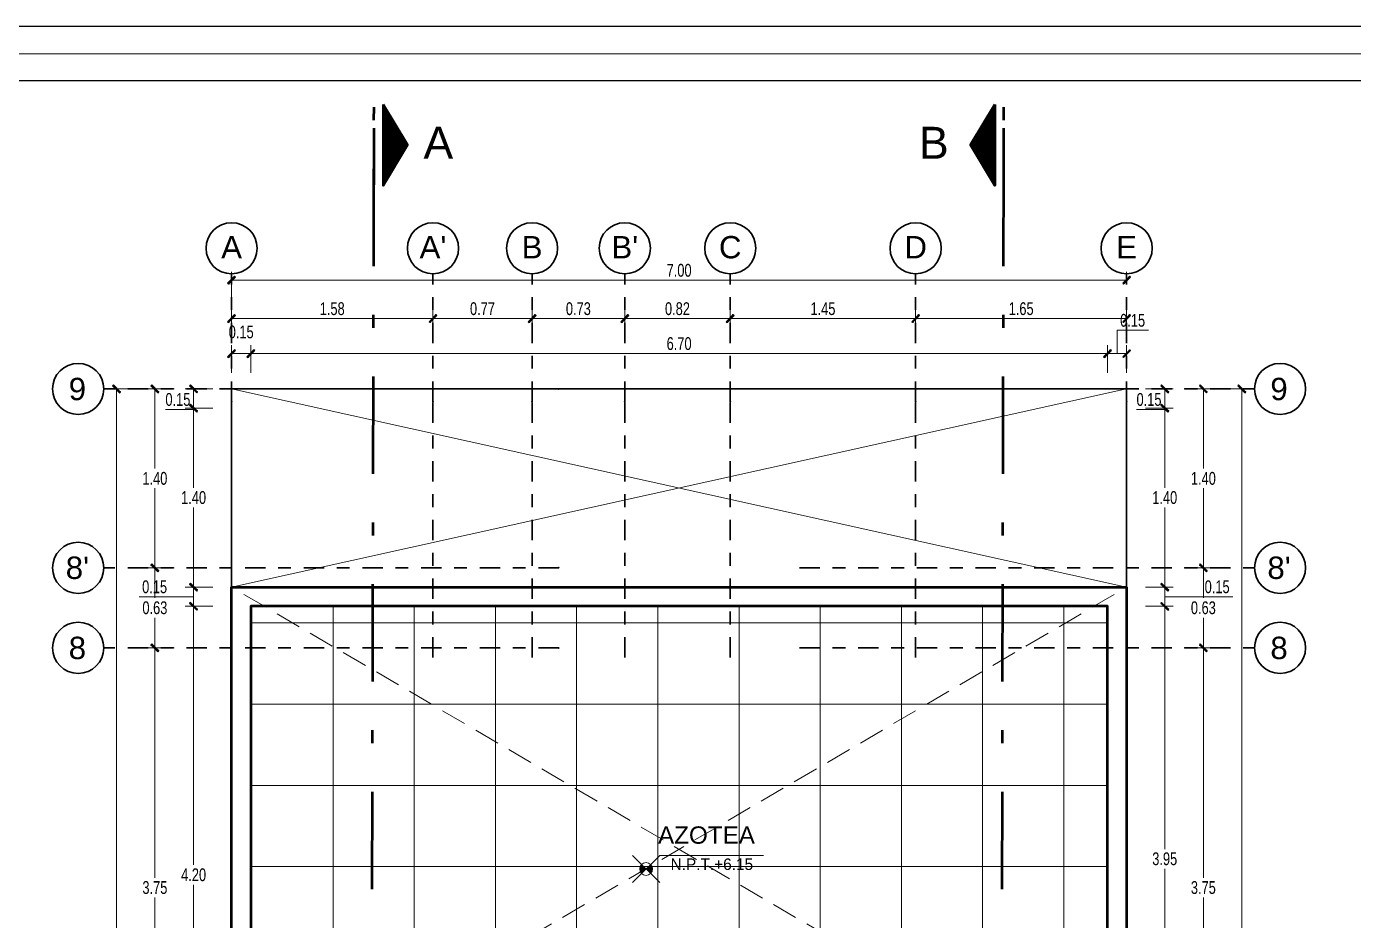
# Model space of a CAD drawing. Header units: millimetres. Extents: x 10612.9 to 10705, y -16533.4 to -16503.9.
# Drawn here: x 10633.73 to 10644.11, y -16510.86 to -16503.87 of the extents above; entities that cross this region are included whole.
import ezdxf
from ezdxf.enums import TextEntityAlignment as Align

# ---------------------------------------------------------------- set-up
doc = ezdxf.new("R2010")
doc.units = ezdxf.units.MM
for name, pattern in [('DASHDOTX2', [50.8, 25.4, -12.7, 0, -12.7]), ('HIDDEN', [0.375, 0.25, -0.125]), ('Punto & Rayas', [0.335139, 0.15875, -0.088194, 0, -0.088194])]:
    doc.linetypes.add(name, pattern=pattern)
doc.layers.add('0.2', color=2, linetype='Continuous')
doc.layers.add('Nuevo_Estructura - Forjados', color=7, linetype='Continuous')
for name, color, linetype, lineweight in [('0.6', 252, 'Continuous', 50), ('01_GRIS 250', 250, 'Continuous', 9), ('Muro sin techar', 160, 'Continuous', 40), ('p2', 53, 'Continuous', 20), ('P6', 255, 'Continuous', 20)]:
    doc.layers.add(name, color=color, linetype=linetype, lineweight=lineweight)
doc.layers.add('Nuevo_Estructura - Forjados_Pluma_Nº__209', color=7, linetype='Continuous', lineweight=30, true_color=0x3e4f7b)
doc.layers.add('Nuevo_Estructura - Forjados_Pluma_Nº__219', color=7, linetype='Continuous', lineweight=13, true_color=0x404b6a)
doc.styles.add('Estilo_Generado_1', font='arial.ttf')
doc.styles.add('mahico', font='GOTHIC.TTF', dxfattribs={"width": 0.75})
doc.styles.add('stylus', font='stylu.ttf')
doc.styles.add('TEXTO PRINCIPAL', font='swissek.ttf', dxfattribs={"height": 0.15})
doc.dimstyles.new('Copia de 50 P', dxfattribs={"dimtxt": 0.1, "dimasz": 0.01, "dimexe": 0.065, "dimexo": 0.0625, "dimgap": 0.025, "dimtad": 1, "dimtih": 1, "dimtoh": 1, "dimzin": 0, "dimdsep": 46, "dimtxsty": 'mahico', "dimblk": 'pa cotas', "dimcen": 0.09, "dimdle": 0.3, "dimclrd": 256, "dimclre": 256, "dimclrt": 256, "dimadec": 0, "dimazin": 0, "dimtfac": 1, "dimtofl": 0, "dimtmove": 0, "dimatfit": 3, "dimfxl": 0.15, "dimfxlon": 1, "dimtolj": 1, "dimtzin": 0, "dimlwd": 5, "dimlwe": 5, "dimarcsym": 0})

# ---------------------------------------------------------------- blocks, each defined once
blk = doc.blocks.new('A$C25241A85')
at = {"layer": 'p2', "lineweight": 9}
h = blk.add_hatch(color=256, dxfattribs=at)
h.paths.add_polyline_path([(0.071, 0.141, 0.198912), (0.056, 0.106, 0.198912), (0.071, 0.071), (0.106, 0.106)])
h.paths.add_polyline_path([(0.106, 0.106), (0.141, 0.071, 0.198912), (0.156, 0.106, 0.198912), (0.141, 0.141)])
at = {"layer": 'p2'}
blk.add_line((0.212, 0), (0, 0.212), dxfattribs=at)
blk.add_lwpolyline([(1.024, 0.212), (0.212, 0.212), (0, 0)], dxfattribs=at)
blk.add_circle((0.106, 0.106), 0.05, dxfattribs=at)
blk = doc.blocks.new('HTRHTRHTR')
for p, q in [((4244.53, 437.54), (3391.88, 437.54)), ((4235.83, 428.85), (3400.57, 428.85))]:
    blk.add_line(p, q)
at = {"layer": 'P6', "color": 7}
blk.add_line((3396.22, 433.19), (4240.18, 433.19), dxfattribs=at)
blk = doc.blocks.new('*X335')
at = {"color": 0}
for p, q in [((-18.3554, 8.7586), (-18.3299, 8.7841)), ((-18.3501, 8.7674), (-18.3299, 8.7877)), ((-18.3448, 8.7763), (-18.3299, 8.7912)), ((-18.3395, 8.7851), (-18.3299, 8.7947)), ((-18.3342, 8.794), (-18.3299, 8.7983)), ((-18.3892, 8.7), (-18.3299, 8.7594)), ((-18.3879, 8.6978), (-18.3299, 8.7558)), ((-18.3872, 8.7056), (-18.3299, 8.7629)), ((-18.3866, 8.6956), (-18.3299, 8.7523)), ((-18.3819, 8.7144), (-18.3299, 8.7664)), ((-18.3766, 8.7232), (-18.3299, 8.77)), ((-18.3713, 8.7321), (-18.3299, 8.7735)), ((-18.366, 8.7409), (-18.3299, 8.777)), ((-18.3607, 8.7498), (-18.3299, 8.7806)), ((-18.3853, 8.6934), (-18.3299, 8.7488)), ((-18.3839, 8.6912), (-18.3299, 8.7452)), ((-18.3826, 8.689), (-18.3299, 8.7417)), ((-18.3813, 8.6868), (-18.3299, 8.7382)), ((-18.3799, 8.6846), (-18.3299, 8.7346)), ((-18.3786, 8.6824), (-18.3299, 8.7311)), ((-18.3773, 8.6801), (-18.3299, 8.7276)), ((-18.376, 8.6779), (-18.3299, 8.724)), ((-18.3746, 8.6757), (-18.3299, 8.7205)), ((-18.3733, 8.6735), (-18.3299, 8.7169)), ((-18.372, 8.6713), (-18.3299, 8.7134)), ((-18.3707, 8.6691), (-18.3299, 8.7099)), ((-18.3693, 8.6669), (-18.3299, 8.7063)), ((-18.368, 8.6647), (-18.3299, 8.7028)), ((-18.3667, 8.6625), (-18.3299, 8.6993)), ((-18.3654, 8.6603), (-18.3299, 8.6957)), ((-18.364, 8.658), (-18.3299, 8.6922)), ((-18.3627, 8.6558), (-18.3299, 8.6887)), ((-18.3614, 8.6536), (-18.3299, 8.6851)), ((-18.3601, 8.6514), (-18.3299, 8.6816)), ((-18.3587, 8.6492), (-18.3299, 8.6781)), ((-18.3574, 8.647), (-18.3299, 8.6745)), ((-18.3561, 8.6448), (-18.3299, 8.671)), ((-18.3548, 8.6426), (-18.3299, 8.6674)), ((-18.3534, 8.6404), (-18.3299, 8.6639)), ((-18.3521, 8.6382), (-18.3299, 8.6604)), ((-18.3508, 8.6359), (-18.3299, 8.6568)), ((-18.3495, 8.6337), (-18.3299, 8.6533)), ((-18.3481, 8.6315), (-18.3299, 8.6498)), ((-18.3468, 8.6293), (-18.3299, 8.6462)), ((-18.3455, 8.6271), (-18.3299, 8.6427)), ((-18.3442, 8.6249), (-18.3299, 8.6392)), ((-18.3428, 8.6227), (-18.3299, 8.6356)), ((-18.3415, 8.6205), (-18.3299, 8.6321)), ((-18.3402, 8.6183), (-18.3299, 8.6286)), ((-18.3388, 8.6161), (-18.3299, 8.625)), ((-18.3375, 8.6139), (-18.3299, 8.6215)), ((-18.3362, 8.6116), (-18.3299, 8.6179)), ((-18.3349, 8.6094), (-18.3299, 8.6144)), ((-18.3335, 8.6072), (-18.3299, 8.6109)), ((-18.3322, 8.605), (-18.3299, 8.6073)), ((-18.3309, 8.6028), (-18.3299, 8.6038))]:
    blk.add_line(p, q, dxfattribs=at)
blk = doc.blocks.new('INDC')
at = {"layer": '0.6', "linetype": 'DASHDOTX2', "ltscale": 0.005}
blk.add_line((-0.0202, -0.0891), (-0.0202, 0.0893), dxfattribs=at)
at = {"layer": '0.6'}
blk.add_lwpolyline([(0, 0.0909), (0, -0.0909), (0.0545, 0)], close=True, dxfattribs=at)
at = {"xscale": -0.9085966123466278, "yscale": 0.9085966123466278, "zscale": 0.9085966123460401}
blk.add_blockref('*X335', (-16.6545, -7.9058), dxfattribs=at)
blk = doc.blocks.new('hjygfvdc')
at = {"layer": '0.6', "linetype": 'DASHDOTX2', "ltscale": 0.03}
for p, q in [((3030.343, 68.844), (3030.397, 92.839)), ((3035.269, 68.844), (3035.323, 92.839))]:
    blk.add_line(p, q, dxfattribs=at)
at = {"layer": '0.2', "yscale": 3.485268437144879}
for p, xscale, zscale in [((3030.468, 92.528), 3.485268437144879, 3.485268437144879), ((3035.253, 92.528), -3.485268437144879, 3.485268437144878)]:
    blk.add_blockref('INDC', p, dxfattribs=dict(at, xscale=xscale, zscale=zscale))
at = {"color": 252, "style": 'TEXTO PRINCIPAL'}
for s, p in [('A', (3030.9, 92.545)), ('B', (3034.775, 92.545))]:
    blk.add_text(s, height=0.25, dxfattribs=at).set_placement(p, align=Align.MIDDLE)
blk = doc.blocks.new('Marcador de red estándar')
at = {"layer": 'Nuevo_Estructura - Forjados_Pluma_Nº__209', "color": 167, "linetype": 'Punto & Rayas', "lineweight": 30, "true_color": 0x3e4f7b}
for p, q in [((7.9, 0), (9.9, 0)), ((9.9, 0), (10.9, 0))]:
    blk.add_line(p, q, dxfattribs=at)
at = {"layer": 'Nuevo_Estructura - Forjados_Pluma_Nº__209', "color": 167, "linetype": 'Continuous', "lineweight": 30, "true_color": 0x3e4f7b}
blk.add_circle((11.1, 0), 0.2, dxfattribs=at)
at = {"layer": 'Nuevo_Estructura - Forjados_Pluma_Nº__209', "color": 167, "linetype": 'Punto & Rayas', "lineweight": 30, "true_color": 0x3e4f7b}
blk.add_point((9.9, 0), dxfattribs=at)
blk.add_point((9.9, 0), dxfattribs=at)
at = {"layer": 'Nuevo_Estructura - Forjados_Pluma_Nº__219', "color": 167, "lineweight": 13, "true_color": 0x404b6a, "style": 'Estilo_Generado_1'}
for tag, p in [('AC_MarkerText_1_0', (-10.973, -0.04)), ('AC_MarkerText_1_1', (11.228, -0.04))]:
    blk.add_attdef(tag, text='', height=0.175, rotation=270, dxfattribs=at).set_placement(p, align=Align.TOP_CENTER)
blk = doc.blocks.new('pa cotas')
h = blk.add_hatch(color=256)
h.paths.add_polyline_path([(2.4, 3.1), (-3.1, -2.4), (-2.4, -3.1)])
h.paths.add_polyline_path([(3.1, 2.4), (2.4, 3.1), (-2.4, -3.1)])
blk.add_line((-2.4, -3.1), (2.4, 3.1))
blk.add_lwpolyline([(3.1, 2.4), (2.4, 3.1), (-3.1, -2.4), (-2.4, -3.1)], close=True)
blk = doc.blocks.new('*D659')
at = {"lineweight": 5, "transparency": 16777216}
for p, q in [((10599.703, -16552.193), (10599.488, -16552.193)), ((10599.553, -16552.203), (10599.553, -16562.116)), ((10599.553, -16572.183), (10599.553, -16562.271)), ((10599.553, -16572.193), (10599.488, -16572.193))]:
    blk.add_line(p, q, dxfattribs=at)
at = {"layer": 'Defpoints', "color": 0, "transparency": 16777216}
for p in [(10600.453, -16552.193), (10599.553, -16572.193), (10599.553, -16572.193)]:
    blk.add_point(p, dxfattribs=at)
at = {"lineweight": 5, "transparency": 16777216, "xscale": 0.01, "yscale": 0.01, "zscale": 0.01}
for p, rotation in [((10599.553, -16552.193), 90), ((10599.553, -16572.193), 270)]:
    blk.add_blockref('pa cotas', p, dxfattribs=dict(at, rotation=rotation))
at = {"transparency": 16777216, "insert": (10599.553, -16562.193), "char_height": 0.1, "attachment_point": 5, "style": 'mahico'}
blk.add_mtext('\\A1;20.00', dxfattribs=at)
blk = doc.blocks.new('Marcador de red estándar_2')
at = {"layer": 'Nuevo_Estructura - Forjados_Pluma_Nº__209', "color": 167, "linetype": 'Punto & Rayas', "lineweight": 30, "true_color": 0x3e4f7b}
for p, q in [((-0.942, 0), (-4.5, 0)), ((0.942, 0), (4.5, 0))]:
    blk.add_line(p, q, dxfattribs=at)
at = {"layer": 'Nuevo_Estructura - Forjados_Pluma_Nº__209', "color": 167, "linetype": 'Continuous', "lineweight": 30, "true_color": 0x3e4f7b}
for centre in [(-4.7, 0), (4.7, 0)]:
    blk.add_circle(centre, 0.2, dxfattribs=at)
at = {"layer": 'Nuevo_Estructura - Forjados_Pluma_Nº__209', "color": 167, "linetype": 'Punto & Rayas', "lineweight": 30, "true_color": 0x3e4f7b}
blk.add_point((0.942, 0), dxfattribs=at)
blk.add_point((0.942, 0), dxfattribs=at)
at = {"layer": 'Nuevo_Estructura - Forjados_Pluma_Nº__219', "color": 167, "lineweight": 13, "true_color": 0x404b6a, "style": 'Estilo_Generado_1'}
for tag, p in [('AC_MarkerText_1_0', (-4.7, -0.168)), ('AC_MarkerText_1_1', (4.7, -0.168))]:
    blk.add_attdef(tag, text='', height=0.175, rotation=180, dxfattribs=at).set_placement(p, align=Align.TOP_CENTER)
blk = doc.blocks.new('*D665')
at = {"lineweight": 5, "transparency": 16777216}
for p, q in [((10608.203, -16552.193), (10608.418, -16552.193)), ((10608.353, -16552.203), (10608.353, -16562.116)), ((10608.353, -16572.183), (10608.353, -16562.271)), ((10608.353, -16572.193), (10608.418, -16572.193))]:
    blk.add_line(p, q, dxfattribs=at)
at = {"layer": 'Defpoints', "color": 0, "transparency": 16777216}
for p in [(10607.453, -16552.193), (10608.353, -16572.193), (10608.353, -16572.193)]:
    blk.add_point(p, dxfattribs=at)
at = {"lineweight": 5, "transparency": 16777216, "xscale": 0.01, "yscale": 0.01, "zscale": 0.01}
for p, rotation in [((10608.353, -16552.193), 90), ((10608.353, -16572.193), 270)]:
    blk.add_blockref('pa cotas', p, dxfattribs=dict(at, rotation=rotation))
at = {"transparency": 16777216, "insert": (10608.353, -16562.193), "char_height": 0.1, "attachment_point": 5, "style": 'mahico'}
blk.add_mtext('\\A1;20.00', dxfattribs=at)
blk = doc.blocks.new('*D666')
at = {"lineweight": 5, "transparency": 16777216}
for p, q in [((10607.903, -16552.193), (10608.118, -16552.193)), ((10608.053, -16552.203), (10608.053, -16552.815)), ((10608.053, -16553.582), (10608.053, -16552.97)), ((10607.903, -16553.592), (10608.118, -16553.592))]:
    blk.add_line(p, q, dxfattribs=at)
at = {"layer": 'Defpoints', "color": 0, "transparency": 16777216}
for p in [(10607.453, -16552.193), (10607.453, -16553.592), (10608.053, -16553.592)]:
    blk.add_point(p, dxfattribs=at)
at = {"lineweight": 5, "transparency": 16777216, "xscale": 0.01, "yscale": 0.01, "zscale": 0.01}
for p, rotation in [((10608.053, -16552.193), 90), ((10608.053, -16553.592), 270)]:
    blk.add_blockref('pa cotas', p, dxfattribs=dict(at, rotation=rotation))
at = {"transparency": 16777216, "insert": (10608.053, -16552.893), "char_height": 0.1, "attachment_point": 5, "style": 'mahico'}
blk.add_mtext('\\A1;1.40', dxfattribs=at)
blk = doc.blocks.new('*D667')
at = {"lineweight": 5, "transparency": 16777216}
for p, q in [((10607.903, -16553.592), (10608.118, -16553.592)), ((10608.053, -16553.602), (10608.053, -16553.828)), ((10608.053, -16554.208), (10608.053, -16553.983)), ((10607.903, -16554.218), (10608.118, -16554.218))]:
    blk.add_line(p, q, dxfattribs=at)
at = {"layer": 'Defpoints', "color": 0, "transparency": 16777216}
for p in [(10607.453, -16553.592), (10607.453, -16554.218), (10608.053, -16554.218)]:
    blk.add_point(p, dxfattribs=at)
at = {"lineweight": 5, "transparency": 16777216, "xscale": 0.01, "yscale": 0.01, "zscale": 0.01}
for p, rotation in [((10608.053, -16553.592), 90), ((10608.053, -16554.218), 270)]:
    blk.add_blockref('pa cotas', p, dxfattribs=dict(at, rotation=rotation))
at = {"transparency": 16777216, "insert": (10608.053, -16553.905), "char_height": 0.1, "attachment_point": 5, "style": 'mahico'}
blk.add_mtext('\\A1;0.63', dxfattribs=at)
blk = doc.blocks.new('*D668')
at = {"lineweight": 5, "transparency": 16777216}
for p, q in [((10607.903, -16554.218), (10608.118, -16554.218)), ((10608.053, -16554.228), (10608.053, -16556.016)), ((10608.053, -16557.958), (10608.053, -16556.171)), ((10607.903, -16557.968), (10608.118, -16557.968))]:
    blk.add_line(p, q, dxfattribs=at)
at = {"layer": 'Defpoints', "color": 0, "transparency": 16777216}
for p in [(10607.453, -16554.218), (10607.453, -16557.968), (10608.053, -16557.968)]:
    blk.add_point(p, dxfattribs=at)
at = {"lineweight": 5, "transparency": 16777216, "xscale": 0.01, "yscale": 0.01, "zscale": 0.01}
for p, rotation in [((10608.053, -16554.218), 90), ((10608.053, -16557.968), 270)]:
    blk.add_blockref('pa cotas', p, dxfattribs=dict(at, rotation=rotation))
at = {"transparency": 16777216, "insert": (10608.053, -16556.093), "char_height": 0.1, "attachment_point": 5, "style": 'mahico'}
blk.add_mtext('\\A1;3.75', dxfattribs=at)
blk = doc.blocks.new('*D676')
at = {"lineweight": 5, "transparency": 16777216}
for p, q in [((10600.453, -16551.493), (10600.453, -16551.278)), ((10600.463, -16551.343), (10607.443, -16551.343)), ((10607.453, -16551.343), (10607.453, -16551.278))]:
    blk.add_line(p, q, dxfattribs=at)
at = {"layer": 'Defpoints', "color": 0, "transparency": 16777216}
for p in [(10607.453, -16551.343), (10607.453, -16551.343), (10600.453, -16552.243)]:
    blk.add_point(p, dxfattribs=at)
at = {"lineweight": 5, "transparency": 16777216, "xscale": 0.01, "yscale": 0.01, "zscale": 0.01, "rotation": 180}
blk.add_blockref('pa cotas', (10600.453, -16551.343), dxfattribs=at)
at = {"lineweight": 5, "transparency": 16777216, "xscale": 0.01, "yscale": 0.01, "zscale": 0.01}
blk.add_blockref('pa cotas', (10607.453, -16551.343), dxfattribs=at)
at = {"transparency": 16777216, "insert": (10603.953, -16551.266), "char_height": 0.1, "attachment_point": 5, "style": 'mahico'}
blk.add_mtext('\\A1;7.00', dxfattribs=at)
blk = doc.blocks.new('*D677')
at = {"lineweight": 5, "transparency": 16777216}
for p, q in [((10602.028, -16551.793), (10602.028, -16551.578)), ((10602.038, -16551.643), (10602.793, -16551.643)), ((10602.803, -16551.793), (10602.803, -16551.578))]:
    blk.add_line(p, q, dxfattribs=at)
at = {"layer": 'Defpoints', "color": 0, "transparency": 16777216}
for p in [(10602.803, -16551.643), (10602.028, -16552.193), (10602.803, -16552.193)]:
    blk.add_point(p, dxfattribs=at)
at = {"lineweight": 5, "transparency": 16777216, "xscale": 0.01, "yscale": 0.01, "zscale": 0.01, "rotation": 180}
blk.add_blockref('pa cotas', (10602.028, -16551.643), dxfattribs=at)
at = {"lineweight": 5, "transparency": 16777216, "xscale": 0.01, "yscale": 0.01, "zscale": 0.01}
blk.add_blockref('pa cotas', (10602.803, -16551.643), dxfattribs=at)
at = {"transparency": 16777216, "insert": (10602.415, -16551.566), "char_height": 0.1, "attachment_point": 5, "style": 'mahico'}
blk.add_mtext('\\A1;0.77', dxfattribs=at)
blk = doc.blocks.new('*D678')
at = {"lineweight": 5, "transparency": 16777216}
for p, q in [((10602.803, -16551.793), (10602.803, -16551.578)), ((10602.813, -16551.643), (10603.518, -16551.643)), ((10603.528, -16551.793), (10603.528, -16551.578))]:
    blk.add_line(p, q, dxfattribs=at)
at = {"layer": 'Defpoints', "color": 0, "transparency": 16777216}
for p in [(10603.528, -16551.643), (10602.803, -16552.193), (10603.528, -16552.193)]:
    blk.add_point(p, dxfattribs=at)
at = {"lineweight": 5, "transparency": 16777216, "xscale": 0.01, "yscale": 0.01, "zscale": 0.01, "rotation": 180}
blk.add_blockref('pa cotas', (10602.803, -16551.643), dxfattribs=at)
at = {"lineweight": 5, "transparency": 16777216, "xscale": 0.01, "yscale": 0.01, "zscale": 0.01}
blk.add_blockref('pa cotas', (10603.528, -16551.643), dxfattribs=at)
at = {"transparency": 16777216, "insert": (10603.165, -16551.566), "char_height": 0.1, "attachment_point": 5, "style": 'mahico'}
blk.add_mtext('\\A1;0.73', dxfattribs=at)
blk = doc.blocks.new('*D679')
at = {"lineweight": 5, "transparency": 16777216}
for p, q in [((10603.528, -16551.793), (10603.528, -16551.578)), ((10603.538, -16551.643), (10604.343, -16551.643)), ((10604.353, -16551.793), (10604.353, -16551.578))]:
    blk.add_line(p, q, dxfattribs=at)
at = {"layer": 'Defpoints', "color": 0, "transparency": 16777216}
for p in [(10604.353, -16551.643), (10603.528, -16552.193), (10604.353, -16552.193)]:
    blk.add_point(p, dxfattribs=at)
at = {"lineweight": 5, "transparency": 16777216, "xscale": 0.01, "yscale": 0.01, "zscale": 0.01, "rotation": 180}
blk.add_blockref('pa cotas', (10603.528, -16551.643), dxfattribs=at)
at = {"lineweight": 5, "transparency": 16777216, "xscale": 0.01, "yscale": 0.01, "zscale": 0.01}
blk.add_blockref('pa cotas', (10604.353, -16551.643), dxfattribs=at)
at = {"transparency": 16777216, "insert": (10603.94, -16551.566), "char_height": 0.1, "attachment_point": 5, "style": 'mahico'}
blk.add_mtext('\\A1;0.82', dxfattribs=at)
blk = doc.blocks.new('*D680')
at = {"lineweight": 5, "transparency": 16777216}
for p, q in [((10604.353, -16551.793), (10604.353, -16551.578)), ((10604.363, -16551.643), (10605.793, -16551.643)), ((10605.803, -16551.793), (10605.803, -16551.578))]:
    blk.add_line(p, q, dxfattribs=at)
at = {"layer": 'Defpoints', "color": 0, "transparency": 16777216}
for p in [(10605.803, -16551.643), (10604.353, -16552.193), (10605.803, -16552.193)]:
    blk.add_point(p, dxfattribs=at)
at = {"lineweight": 5, "transparency": 16777216, "xscale": 0.01, "yscale": 0.01, "zscale": 0.01, "rotation": 180}
blk.add_blockref('pa cotas', (10604.353, -16551.643), dxfattribs=at)
at = {"lineweight": 5, "transparency": 16777216, "xscale": 0.01, "yscale": 0.01, "zscale": 0.01}
blk.add_blockref('pa cotas', (10605.803, -16551.643), dxfattribs=at)
at = {"transparency": 16777216, "insert": (10605.078, -16551.566), "char_height": 0.1, "attachment_point": 5, "style": 'mahico'}
blk.add_mtext('\\A1;1.45', dxfattribs=at)
blk = doc.blocks.new('*D681')
at = {"lineweight": 5, "transparency": 16777216}
for p, q in [((10605.803, -16551.793), (10605.803, -16551.578)), ((10605.813, -16551.643), (10607.443, -16551.643)), ((10607.453, -16551.793), (10607.453, -16551.578))]:
    blk.add_line(p, q, dxfattribs=at)
at = {"layer": 'Defpoints', "color": 0, "transparency": 16777216}
for p in [(10607.453, -16551.643), (10605.803, -16552.193), (10607.453, -16552.193)]:
    blk.add_point(p, dxfattribs=at)
at = {"lineweight": 5, "transparency": 16777216, "xscale": 0.01, "yscale": 0.01, "zscale": 0.01, "rotation": 180}
blk.add_blockref('pa cotas', (10605.803, -16551.643), dxfattribs=at)
at = {"lineweight": 5, "transparency": 16777216, "xscale": 0.01, "yscale": 0.01, "zscale": 0.01}
blk.add_blockref('pa cotas', (10607.453, -16551.643), dxfattribs=at)
at = {"transparency": 16777216, "insert": (10606.628, -16551.566), "char_height": 0.1, "attachment_point": 5, "style": 'mahico'}
blk.add_mtext('\\A1;1.65', dxfattribs=at)
blk = doc.blocks.new('*D682')
at = {"lineweight": 5, "transparency": 16777216}
for p, q in [((10600.003, -16552.193), (10599.788, -16552.193)), ((10599.853, -16552.203), (10599.853, -16552.815)), ((10599.853, -16553.582), (10599.853, -16552.97)), ((10600.003, -16553.592), (10599.788, -16553.592))]:
    blk.add_line(p, q, dxfattribs=at)
at = {"layer": 'Defpoints', "color": 0, "transparency": 16777216}
for p in [(10600.453, -16552.193), (10599.853, -16553.592), (10600.453, -16553.592)]:
    blk.add_point(p, dxfattribs=at)
at = {"lineweight": 5, "transparency": 16777216, "xscale": 0.01, "yscale": 0.01, "zscale": 0.01}
for p, rotation in [((10599.853, -16552.193), 90), ((10599.853, -16553.592), 270)]:
    blk.add_blockref('pa cotas', p, dxfattribs=dict(at, rotation=rotation))
at = {"transparency": 16777216, "insert": (10599.853, -16552.893), "char_height": 0.1, "attachment_point": 5, "style": 'mahico'}
blk.add_mtext('\\A1;1.40', dxfattribs=at)
blk = doc.blocks.new('*D683')
at = {"lineweight": 5, "transparency": 16777216}
for p, q in [((10600.003, -16553.592), (10599.788, -16553.592)), ((10599.853, -16553.602), (10599.853, -16553.828)), ((10599.853, -16554.208), (10599.853, -16553.983)), ((10600.003, -16554.218), (10599.788, -16554.218))]:
    blk.add_line(p, q, dxfattribs=at)
at = {"layer": 'Defpoints', "color": 0, "transparency": 16777216}
for p in [(10600.453, -16553.592), (10599.853, -16554.218), (10600.453, -16554.218)]:
    blk.add_point(p, dxfattribs=at)
at = {"lineweight": 5, "transparency": 16777216, "xscale": 0.01, "yscale": 0.01, "zscale": 0.01}
for p, rotation in [((10599.853, -16553.592), 90), ((10599.853, -16554.218), 270)]:
    blk.add_blockref('pa cotas', p, dxfattribs=dict(at, rotation=rotation))
at = {"transparency": 16777216, "insert": (10599.853, -16553.905), "char_height": 0.1, "attachment_point": 5, "style": 'mahico'}
blk.add_mtext('\\A1;0.63', dxfattribs=at)
blk = doc.blocks.new('*D684')
at = {"lineweight": 5, "transparency": 16777216}
for p, q in [((10600.003, -16554.218), (10599.788, -16554.218)), ((10599.853, -16554.228), (10599.853, -16556.016)), ((10599.853, -16557.958), (10599.853, -16556.171)), ((10600.003, -16557.968), (10599.788, -16557.968))]:
    blk.add_line(p, q, dxfattribs=at)
at = {"layer": 'Defpoints', "color": 0, "transparency": 16777216}
for p in [(10600.453, -16554.218), (10599.853, -16557.968), (10600.453, -16557.968)]:
    blk.add_point(p, dxfattribs=at)
at = {"lineweight": 5, "transparency": 16777216, "xscale": 0.01, "yscale": 0.01, "zscale": 0.01}
for p, rotation in [((10599.853, -16554.218), 90), ((10599.853, -16557.968), 270)]:
    blk.add_blockref('pa cotas', p, dxfattribs=dict(at, rotation=rotation))
at = {"transparency": 16777216, "insert": (10599.853, -16556.093), "char_height": 0.1, "attachment_point": 5, "style": 'mahico'}
blk.add_mtext('\\A1;3.75', dxfattribs=at)
blk = doc.blocks.new('*D694')
at = {"lineweight": 5, "transparency": 16777216}
for p, q in [((10600.453, -16551.793), (10600.453, -16551.578)), ((10600.463, -16551.643), (10602.018, -16551.643)), ((10602.028, -16551.793), (10602.028, -16551.578))]:
    blk.add_line(p, q, dxfattribs=at)
at = {"layer": 'Defpoints', "color": 0, "transparency": 16777216}
for p in [(10602.028, -16551.643), (10602.028, -16552.193), (10600.453, -16552.243)]:
    blk.add_point(p, dxfattribs=at)
at = {"lineweight": 5, "transparency": 16777216, "xscale": 0.01, "yscale": 0.01, "zscale": 0.01, "rotation": 180}
blk.add_blockref('pa cotas', (10600.453, -16551.643), dxfattribs=at)
at = {"lineweight": 5, "transparency": 16777216, "xscale": 0.01, "yscale": 0.01, "zscale": 0.01}
blk.add_blockref('pa cotas', (10602.028, -16551.643), dxfattribs=at)
at = {"transparency": 16777216, "insert": (10601.24, -16551.566), "char_height": 0.1, "attachment_point": 5, "style": 'mahico'}
blk.add_mtext('\\A1;1.58', dxfattribs=at)
blk = doc.blocks.new('*D849')
at = {"lineweight": 5, "transparency": 16777216}
for p, q in [((10635.331, -16506.578), (10635.331, -16506.363)), ((10635.341, -16506.428), (10635.471, -16506.428)), ((10635.481, -16506.578), (10635.481, -16506.363))]:
    blk.add_line(p, q, dxfattribs=at)
at = {"layer": 'Defpoints', "color": 0, "transparency": 16777216}
for p in [(10635.481, -16506.428), (10635.331, -16506.704), (10635.481, -16506.704)]:
    blk.add_point(p, dxfattribs=at)
at = {"lineweight": 5, "transparency": 16777216, "xscale": 0.01, "yscale": 0.01, "zscale": 0.01, "rotation": 180}
blk.add_blockref('pa cotas', (10635.331, -16506.428), dxfattribs=at)
at = {"lineweight": 5, "transparency": 16777216, "xscale": 0.01, "yscale": 0.01, "zscale": 0.01}
blk.add_blockref('pa cotas', (10635.481, -16506.428), dxfattribs=at)
at = {"transparency": 16777216, "insert": (10635.406, -16506.259), "char_height": 0.1, "attachment_point": 5, "style": 'mahico'}
blk.add_mtext('\\A1;0.15', dxfattribs=at)
blk = doc.blocks.new('*D850')
at = {"lineweight": 5, "transparency": 16777216}
for p, q in [((10635.184, -16506.704), (10634.969, -16506.704)), ((10635.034, -16506.714), (10635.034, -16506.844)), ((10635.034, -16506.864), (10634.814, -16506.864)), ((10635.184, -16506.854), (10634.969, -16506.854)), ((10635.034, -16506.854), (10635.034, -16506.864))]:
    blk.add_line(p, q, dxfattribs=at)
at = {"layer": 'Defpoints', "color": 0, "transparency": 16777216}
for p in [(10635.331, -16506.704), (10635.034, -16506.854), (10635.481, -16506.854)]:
    blk.add_point(p, dxfattribs=at)
at = {"lineweight": 5, "transparency": 16777216, "xscale": 0.01, "yscale": 0.01, "zscale": 0.01}
for p, rotation in [((10635.034, -16506.704), 90), ((10635.034, -16506.854), 270)]:
    blk.add_blockref('pa cotas', p, dxfattribs=dict(at, rotation=rotation))
at = {"transparency": 16777216, "insert": (10634.911, -16506.787), "char_height": 0.1, "attachment_point": 5, "style": 'mahico'}
blk.add_mtext('\\A1;0.15', dxfattribs=at)
blk = doc.blocks.new('*D851')
at = {"lineweight": 5, "transparency": 16777216}
for p, q in [((10642.479, -16506.704), (10642.694, -16506.704)), ((10642.629, -16506.714), (10642.629, -16506.844)), ((10642.629, -16506.864), (10642.409, -16506.864)), ((10642.479, -16506.854), (10642.694, -16506.854)), ((10642.629, -16506.854), (10642.629, -16506.864))]:
    blk.add_line(p, q, dxfattribs=at)
at = {"layer": 'Defpoints', "color": 0, "transparency": 16777216}
for p in [(10642.331, -16506.704), (10642.181, -16506.854), (10642.629, -16506.854)]:
    blk.add_point(p, dxfattribs=at)
at = {"lineweight": 5, "transparency": 16777216, "xscale": 0.01, "yscale": 0.01, "zscale": 0.01}
for p, rotation in [((10642.629, -16506.704), 90), ((10642.629, -16506.854), 270)]:
    blk.add_blockref('pa cotas', p, dxfattribs=dict(at, rotation=rotation))
at = {"transparency": 16777216, "insert": (10642.506, -16506.787), "char_height": 0.1, "attachment_point": 5, "style": 'mahico'}
blk.add_mtext('\\A1;0.15', dxfattribs=at)
blk = doc.blocks.new('*D943')
at = {"lineweight": 5, "transparency": 16777216}
for p, q in [((10635.481, -16506.578), (10635.481, -16506.363)), ((10635.491, -16506.428), (10642.171, -16506.428)), ((10642.181, -16506.578), (10642.181, -16506.363))]:
    blk.add_line(p, q, dxfattribs=at)
at = {"layer": 'Defpoints', "color": 0, "transparency": 16777216}
for p in [(10642.181, -16506.428), (10635.481, -16506.704), (10642.181, -16508.404)]:
    blk.add_point(p, dxfattribs=at)
at = {"lineweight": 5, "transparency": 16777216, "xscale": 0.01, "yscale": 0.01, "zscale": 0.01, "rotation": 180}
blk.add_blockref('pa cotas', (10635.481, -16506.428), dxfattribs=at)
at = {"lineweight": 5, "transparency": 16777216, "xscale": 0.01, "yscale": 0.01, "zscale": 0.01}
blk.add_blockref('pa cotas', (10642.181, -16506.428), dxfattribs=at)
at = {"transparency": 16777216, "insert": (10638.831, -16506.35), "char_height": 0.1, "attachment_point": 5, "style": 'mahico'}
blk.add_mtext('\\A1;6.70', dxfattribs=at)
blk = doc.blocks.new('*D944')
at = {"lineweight": 5, "transparency": 16777216}
for p, q in [((10642.256, -16506.428), (10642.256, -16506.245)), ((10642.256, -16506.245), (10642.501, -16506.245)), ((10642.181, -16506.578), (10642.181, -16506.363)), ((10642.191, -16506.428), (10642.321, -16506.428)), ((10642.331, -16506.578), (10642.331, -16506.363))]:
    blk.add_line(p, q, dxfattribs=at)
at = {"layer": 'Defpoints', "color": 0, "transparency": 16777216}
for p in [(10642.331, -16506.428), (10642.331, -16506.704), (10642.181, -16508.404)]:
    blk.add_point(p, dxfattribs=at)
at = {"lineweight": 5, "transparency": 16777216, "xscale": 0.01, "yscale": 0.01, "zscale": 0.01, "rotation": 180}
blk.add_blockref('pa cotas', (10642.181, -16506.428), dxfattribs=at)
at = {"lineweight": 5, "transparency": 16777216, "xscale": 0.01, "yscale": 0.01, "zscale": 0.01}
blk.add_blockref('pa cotas', (10642.331, -16506.428), dxfattribs=at)
at = {"transparency": 16777216, "insert": (10642.378, -16506.168), "char_height": 0.1, "attachment_point": 5, "style": 'mahico'}
blk.add_mtext('\\A1;0.15', dxfattribs=at)
blk = doc.blocks.new('*D945')
at = {"lineweight": 5, "transparency": 16777216}
for p, q in [((10642.479, -16506.854), (10642.694, -16506.854)), ((10642.629, -16506.864), (10642.629, -16507.477)), ((10642.629, -16508.244), (10642.629, -16507.632)), ((10642.479, -16508.254), (10642.694, -16508.254))]:
    blk.add_line(p, q, dxfattribs=at)
at = {"layer": 'Defpoints', "color": 0, "transparency": 16777216}
for p in [(10642.181, -16506.854), (10642.331, -16508.254), (10642.629, -16508.254)]:
    blk.add_point(p, dxfattribs=at)
at = {"lineweight": 5, "transparency": 16777216, "xscale": 0.01, "yscale": 0.01, "zscale": 0.01}
for p, rotation in [((10642.629, -16506.854), 90), ((10642.629, -16508.254), 270)]:
    blk.add_blockref('pa cotas', p, dxfattribs=dict(at, rotation=rotation))
at = {"transparency": 16777216, "insert": (10642.629, -16507.554), "char_height": 0.1, "attachment_point": 5, "style": 'mahico'}
blk.add_mtext('\\A1;1.40', dxfattribs=at)
blk = doc.blocks.new('*D946')
at = {"lineweight": 5, "transparency": 16777216}
for p, q in [((10642.479, -16508.254), (10642.694, -16508.254)), ((10642.629, -16508.264), (10642.629, -16508.394)), ((10642.479, -16508.404), (10642.694, -16508.404)), ((10642.629, -16508.329), (10642.916, -16508.329)), ((10642.916, -16508.329), (10643.161, -16508.329))]:
    blk.add_line(p, q, dxfattribs=at)
at = {"layer": 'Defpoints', "color": 0, "transparency": 16777216}
for p in [(10642.331, -16508.254), (10642.181, -16508.404), (10642.629, -16508.404)]:
    blk.add_point(p, dxfattribs=at)
at = {"lineweight": 5, "transparency": 16777216, "xscale": 0.01, "yscale": 0.01, "zscale": 0.01}
for p, rotation in [((10642.629, -16508.254), 90), ((10642.629, -16508.404), 270)]:
    blk.add_blockref('pa cotas', p, dxfattribs=dict(at, rotation=rotation))
at = {"transparency": 16777216, "insert": (10643.039, -16508.252), "char_height": 0.1, "attachment_point": 5, "style": 'mahico'}
blk.add_mtext('\\A1;0.15', dxfattribs=at)
blk = doc.blocks.new('*D947')
at = {"lineweight": 5, "transparency": 16777216}
for p, q in [((10642.479, -16508.404), (10642.694, -16508.404)), ((10642.629, -16508.414), (10642.629, -16510.302)), ((10642.629, -16512.344), (10642.629, -16510.457)), ((10642.479, -16512.354), (10642.694, -16512.354))]:
    blk.add_line(p, q, dxfattribs=at)
at = {"layer": 'Defpoints', "color": 0, "transparency": 16777216}
for p in [(10642.181, -16508.404), (10642.331, -16512.354), (10642.629, -16512.354)]:
    blk.add_point(p, dxfattribs=at)
at = {"lineweight": 5, "transparency": 16777216, "xscale": 0.01, "yscale": 0.01, "zscale": 0.01}
for p, rotation in [((10642.629, -16508.404), 90), ((10642.629, -16512.354), 270)]:
    blk.add_blockref('pa cotas', p, dxfattribs=dict(at, rotation=rotation))
at = {"transparency": 16777216, "insert": (10642.629, -16510.379), "char_height": 0.1, "attachment_point": 5, "style": 'mahico'}
blk.add_mtext('\\A1;3.95', dxfattribs=at)
blk = doc.blocks.new('*D965')
at = {"lineweight": 5, "transparency": 16777216}
for p, q in [((10635.184, -16506.854), (10634.969, -16506.854)), ((10635.034, -16506.864), (10635.034, -16507.477)), ((10635.034, -16508.244), (10635.034, -16507.632)), ((10635.184, -16508.254), (10634.969, -16508.254))]:
    blk.add_line(p, q, dxfattribs=at)
at = {"layer": 'Defpoints', "color": 0, "transparency": 16777216}
for p in [(10635.481, -16506.854), (10635.034, -16508.254), (10635.331, -16508.254)]:
    blk.add_point(p, dxfattribs=at)
at = {"lineweight": 5, "transparency": 16777216, "xscale": 0.01, "yscale": 0.01, "zscale": 0.01}
for p, rotation in [((10635.034, -16506.854), 90), ((10635.034, -16508.254), 270)]:
    blk.add_blockref('pa cotas', p, dxfattribs=dict(at, rotation=rotation))
at = {"transparency": 16777216, "insert": (10635.034, -16507.554), "char_height": 0.1, "attachment_point": 5, "style": 'mahico'}
blk.add_mtext('\\A1;1.40', dxfattribs=at)
blk = doc.blocks.new('*D966')
at = {"lineweight": 5, "transparency": 16777216}
for p, q in [((10635.184, -16508.254), (10634.969, -16508.254)), ((10635.034, -16508.264), (10635.034, -16508.394)), ((10634.851, -16508.329), (10634.607, -16508.329)), ((10635.034, -16508.329), (10634.851, -16508.329)), ((10635.184, -16508.404), (10634.969, -16508.404))]:
    blk.add_line(p, q, dxfattribs=at)
at = {"layer": 'Defpoints', "color": 0, "transparency": 16777216}
for p in [(10635.331, -16508.254), (10635.034, -16508.404), (10635.481, -16508.404)]:
    blk.add_point(p, dxfattribs=at)
at = {"lineweight": 5, "transparency": 16777216, "xscale": 0.01, "yscale": 0.01, "zscale": 0.01}
for p, rotation in [((10635.034, -16508.254), 90), ((10635.034, -16508.404), 270)]:
    blk.add_blockref('pa cotas', p, dxfattribs=dict(at, rotation=rotation))
at = {"transparency": 16777216, "insert": (10634.729, -16508.252), "char_height": 0.1, "attachment_point": 5, "style": 'mahico'}
blk.add_mtext('\\A1;0.15', dxfattribs=at)
blk = doc.blocks.new('*D967')
at = {"lineweight": 5, "transparency": 16777216}
for p, q in [((10635.184, -16508.404), (10634.969, -16508.404)), ((10635.034, -16508.414), (10635.034, -16510.427)), ((10635.034, -16512.594), (10635.034, -16510.582)), ((10635.184, -16512.604), (10634.969, -16512.604))]:
    blk.add_line(p, q, dxfattribs=at)
at = {"layer": 'Defpoints', "color": 0, "transparency": 16777216}
for p in [(10635.481, -16508.404), (10635.034, -16512.604), (10635.556, -16512.604)]:
    blk.add_point(p, dxfattribs=at)
at = {"lineweight": 5, "transparency": 16777216, "xscale": 0.01, "yscale": 0.01, "zscale": 0.01}
for p, rotation in [((10635.034, -16508.404), 90), ((10635.034, -16512.604), 270)]:
    blk.add_blockref('pa cotas', p, dxfattribs=dict(at, rotation=rotation))
at = {"transparency": 16777216, "insert": (10635.034, -16510.504), "char_height": 0.1, "attachment_point": 5, "style": 'mahico'}
blk.add_mtext('\\A1;4.20', dxfattribs=at)
blk = doc.blocks.new('fdvfvfdvdf')
at = {"layer": 'Nuevo_Estructura - Forjados', "color": 8, "linetype": 'Continuous', "lineweight": 15}
ref = blk.add_blockref('Marcador de red estándar', (10600.453, -16562.193), dxfattribs=dict(at, rotation=90))
ref.add_attrib('AC_MarkerText_1_1', 'A', dxfattribs={"layer": 'Nuevo_Estructura - Forjados_Pluma_Nº__219', "color": 167, "lineweight": 13, "true_color": 0x404b6a, "height": 0.175, "style": 'Estilo_Generado_1'}).set_placement((10600.453, -16550.997), align=Align.TOP_CENTER)
ref = blk.add_blockref('Marcador de red estándar', (10602.028, -16562.193), dxfattribs=dict(at, rotation=90))
ref.add_attrib('AC_MarkerText_1_1', "A'", dxfattribs={"layer": 'Nuevo_Estructura - Forjados_Pluma_Nº__219', "color": 167, "lineweight": 13, "true_color": 0x404b6a, "height": 0.175, "style": 'Estilo_Generado_1'}).set_placement((10602.028, -16550.997), align=Align.TOP_CENTER)
ref = blk.add_blockref('Marcador de red estándar', (10602.803, -16562.193), dxfattribs=dict(at, rotation=90))
ref.add_attrib('AC_MarkerText_1_1', 'B', dxfattribs={"layer": 'Nuevo_Estructura - Forjados_Pluma_Nº__219', "color": 167, "lineweight": 13, "true_color": 0x404b6a, "height": 0.175, "style": 'Estilo_Generado_1'}).set_placement((10602.803, -16550.997), align=Align.TOP_CENTER)
ref = blk.add_blockref('Marcador de red estándar', (10603.528, -16562.193), dxfattribs=dict(at, rotation=90))
ref.add_attrib('AC_MarkerText_1_1', "B'", dxfattribs={"layer": 'Nuevo_Estructura - Forjados_Pluma_Nº__219', "color": 167, "lineweight": 13, "true_color": 0x404b6a, "height": 0.175, "style": 'Estilo_Generado_1'}).set_placement((10603.528, -16550.997), align=Align.TOP_CENTER)
ref = blk.add_blockref('Marcador de red estándar', (10604.353, -16562.193), dxfattribs=dict(at, rotation=90))
ref.add_attrib('AC_MarkerText_1_1', 'C', dxfattribs={"layer": 'Nuevo_Estructura - Forjados_Pluma_Nº__219', "color": 167, "lineweight": 13, "true_color": 0x404b6a, "height": 0.175, "style": 'Estilo_Generado_1'}).set_placement((10604.353, -16550.997), align=Align.TOP_CENTER)
ref = blk.add_blockref('Marcador de red estándar', (10605.803, -16562.193), dxfattribs=dict(at, rotation=90))
ref.add_attrib('AC_MarkerText_1_1', 'D', dxfattribs={"layer": 'Nuevo_Estructura - Forjados_Pluma_Nº__219', "color": 167, "lineweight": 13, "true_color": 0x404b6a, "height": 0.175, "style": 'Estilo_Generado_1'}).set_placement((10605.803, -16550.997), align=Align.TOP_CENTER)
ref = blk.add_blockref('Marcador de red estándar', (10607.453, -16562.193), dxfattribs=dict(at, rotation=90))
ref.add_attrib('AC_MarkerText_1_1', 'E', dxfattribs={"layer": 'Nuevo_Estructura - Forjados_Pluma_Nº__219', "color": 167, "lineweight": 13, "true_color": 0x404b6a, "height": 0.175, "style": 'Estilo_Generado_1'}).set_placement((10607.453, -16550.997), align=Align.TOP_CENTER)
ref = blk.add_blockref('Marcador de red estándar_2', (10603.953, -16552.193), dxfattribs=dict(at, rotation=180))
ref.add_attrib('AC_MarkerText_1', '9', dxfattribs={"layer": 'Nuevo_Estructura - Forjados_Pluma_Nº__219', "color": 167, "lineweight": 13, "true_color": 0x404b6a, "height": 0.175, "style": 'Estilo_Generado_1'}).set_placement((10608.645, -16552.106), align=Align.TOP_CENTER)
ref.add_attrib('AC_MarkerText_1_1', '9', dxfattribs={"layer": 'Nuevo_Estructura - Forjados_Pluma_Nº__219', "color": 167, "lineweight": 13, "true_color": 0x404b6a, "height": 0.175, "style": 'Estilo_Generado_1'}).set_placement((10599.247, -16552.106), align=Align.TOP_CENTER)
ref = blk.add_blockref('Marcador de red estándar_2', (10603.953, -16553.592), dxfattribs=dict(at, rotation=180))
ref.add_attrib('AC_MarkerText_1', "8'", dxfattribs={"layer": 'Nuevo_Estructura - Forjados_Pluma_Nº__219', "color": 167, "lineweight": 13, "true_color": 0x404b6a, "height": 0.175, "style": 'Estilo_Generado_1'}).set_placement((10608.645, -16553.504), align=Align.TOP_CENTER)
ref.add_attrib('AC_MarkerText_1_1', "8'", dxfattribs={"layer": 'Nuevo_Estructura - Forjados_Pluma_Nº__219', "color": 167, "lineweight": 13, "true_color": 0x404b6a, "height": 0.175, "style": 'Estilo_Generado_1'}).set_placement((10599.247, -16553.504), align=Align.TOP_CENTER)
ref = blk.add_blockref('Marcador de red estándar_2', (10603.953, -16554.218), dxfattribs=dict(at, rotation=180))
ref.add_attrib('AC_MarkerText_1', '8', dxfattribs={"layer": 'Nuevo_Estructura - Forjados_Pluma_Nº__219', "color": 167, "lineweight": 13, "true_color": 0x404b6a, "height": 0.175, "style": 'Estilo_Generado_1'}).set_placement((10608.645, -16554.131), align=Align.TOP_CENTER)
ref.add_attrib('AC_MarkerText_1_1', '8', dxfattribs={"layer": 'Nuevo_Estructura - Forjados_Pluma_Nº__219', "color": 167, "lineweight": 13, "true_color": 0x404b6a, "height": 0.175, "style": 'Estilo_Generado_1'}).set_placement((10599.247, -16554.131), align=Align.TOP_CENTER)
dim = blk.add_linear_dim(base=(10607.453, -16551.343), p1=(10600.453, -16552.243), p2=(10607.453, -16551.343), dimstyle='Copia de 50 P')
dim.commit()
dim.dimension.update_dxf_attribs({"geometry": '*D676', "text_midpoint": (10603.953, -16551.266)})
for base, p1, p2, picture, middle in [((10602.027745453, -16551.643130556), (10600.452745452, -16552.243130385), (10602.027745453, -16552.193130385), '*D694', (10601.240245453, -16551.56561526)), ((10602.802745452, -16551.643130556), (10602.027745453, -16552.193130385), (10602.802745452, -16552.193130385), '*D677', (10602.415245453, -16551.56561526)), ((10603.527745453, -16551.643130556), (10602.802745452, -16552.193130385), (10603.527745453, -16552.193130385), '*D678', (10603.165245453, -16551.56561526)), ((10604.352745452, -16551.643130556), (10603.527745453, -16552.193130385), (10604.352745452, -16552.193130385), '*D679', (10603.940245453, -16551.56561526)), ((10605.803, -16551.643), (10604.353, -16552.193), (10605.803, -16552.193), '*D680', (10605.078, -16551.566)), ((10607.453, -16551.643), (10605.803, -16552.193), (10607.453, -16552.193), '*D681', (10606.628, -16551.566))]:
    dim = blk.add_linear_dim(base=base, p1=p1, p2=p2, dimstyle='Copia de 50 P', override={"dimtmove": 1})
    dim.commit()
    dim.dimension.update_dxf_attribs({"geometry": picture, "text_midpoint": middle})
for base, p1, p2, picture, middle in [((10599.553, -16572.193), (10600.453, -16552.193), (10599.553, -16572.193), '*D659', (10599.553, -16562.193)), ((10608.353, -16572.193), (10607.453, -16552.193), (10608.353, -16572.193), '*D665', (10608.353, -16562.193))]:
    dim = blk.add_linear_dim(base=base, p1=p1, p2=p2, angle=270, dimstyle='Copia de 50 P')
    dim.commit()
    dim.dimension.update_dxf_attribs({"geometry": picture, "text_midpoint": middle})
for base, p1, p2, picture, middle in [((10599.853, -16553.592), (10600.453, -16552.193), (10600.453, -16553.592), '*D682', (10599.853, -16552.893)), ((10608.053, -16553.592), (10607.453, -16552.193), (10607.453, -16553.592), '*D666', (10608.053, -16552.893)), ((10599.853, -16554.218), (10600.453, -16553.592), (10600.453, -16554.218), '*D683', (10599.853, -16553.905)), ((10608.053, -16554.218), (10607.453, -16553.592), (10607.453, -16554.218), '*D667', (10608.053, -16553.905)), ((10599.853, -16557.968), (10600.453, -16554.218), (10600.453, -16557.968), '*D684', (10599.853, -16556.093)), ((10608.053, -16557.968), (10607.453, -16554.218), (10607.453, -16557.968), '*D668', (10608.053, -16556.093))]:
    dim = blk.add_linear_dim(base=base, p1=p1, p2=p2, angle=270, dimstyle='Copia de 50 P', override={"dimtmove": 1})
    dim.commit()
    dim.dimension.update_dxf_attribs({"geometry": picture, "text_midpoint": middle})

msp = doc.modelspace()

# ---------------------------------------------------------------- hatches: boundary and pattern name
at = {"layer": '01_GRIS 250', "true_color": 0x939598}
h = msp.add_hatch(dxfattribs=at)
h.set_pattern_fill('NET', color=252, scale=0.2, angle=270)
h.set_pattern_definition([(270, (100.8392, -58.2249), (0.635, -4e-16), []), (360, (100.8392, -58.2249), (4e-16, 0.635), [])])
h.paths.add_polyline_path([(10642.181, -16508.404), (10635.481, -16508.404), (10635.481, -16512.354), (10638.456, -16512.354), (10640.831, -16512.354), (10642.181, -16512.354)])

# ---------------------------------------------------------------- linework, layer by layer
for p, q in [((10642.331, -16506.704), (10635.331, -16506.704)), ((10635.331, -16506.704), (10635.331, -16526.704)), ((10642.331, -16526.704), (10642.331, -16506.704)), ((10642.331, -16508.254), (10635.331, -16508.254)), ((10642.181, -16508.404), (10635.481, -16508.404)), ((10635.481, -16508.404), (10635.481, -16512.354)), ((10642.181, -16517.954), (10642.181, -16508.404))]:
    msp.add_line(p, q)
at = {"color": 251, "lineweight": 9, "true_color": 0x636466}
for p, q in [((10635.331, -16508.254), (10642.331, -16506.704)), ((10642.331, -16508.254), (10635.331, -16506.704))]:
    msp.add_line(p, q, dxfattribs=at)
msp.add_lwpolyline([(10635.331, -16506.704), (10642.331, -16506.704), (10642.331, -16526.704), (10635.331, -16526.704)], close=True)
at = {"color": 251, "lineweight": 50, "true_color": 0x636466}
msp.add_lwpolyline([(10635.331, -16512.354), (10635.331, -16508.254), (10642.331, -16508.254), (10642.331, -16512.354), (10642.181, -16512.354), (10642.181, -16508.404), (10635.481, -16508.404), (10635.481, -16512.354)], close=True, dxfattribs=at)
at = {"layer": 'Muro sin techar', "color": 251, "linetype": 'HIDDEN', "lineweight": 9, "ltscale": 0.8, "true_color": 0x636466}
msp.add_line((10642.331, -16512.354), (10635.331, -16508.254), dxfattribs=at)
msp.add_lwpolyline([(10635.331, -16512.354), (10642.331, -16508.254)], dxfattribs=at)

# ---------------------------------------------------------------- block references
at = {"color": 251, "lineweight": 60, "xscale": 0.04888415461454044, "yscale": 0.04888415461454044, "zscale": 0.04888415461454044}
msp.add_blockref('HTRHTRHTR', (10447.078, -16525.259), dxfattribs=at)
at = {"lineweight": 70}
msp.add_blockref('hjygfvdc', (7606.048, -16597.324), dxfattribs=at)
for name, p in [('fdvfvfdvdf', (34.878, 45.489)), ('A$C25241A85', (10638.467, -16510.564))]:
    msp.add_blockref(name, p)

# ---------------------------------------------------------------- texts
at = {"style": 'TEXTO PRINCIPAL'}
msp.add_text('AZOTEA', height=0.1356, dxfattribs=at).set_placement((10639.045, -16510.193), align=Align.MIDDLE)
at = {"style": 'stylus'}
msp.add_text('N.P.T.+6.15', height=0.09, dxfattribs=at).set_placement((10639.087, -16510.421), align=Align.MIDDLE_CENTER)

# ---------------------------------------------------------------- dimensions: what is measured, and where the dimension line sits
for base, p1, p2, picture, middle in [((10642.331, -16506.428), (10642.181, -16508.404), (10642.331, -16506.704), '*D944', (10642.281, -16506.168)), ((10642.181, -16506.428), (10635.481, -16506.704), (10642.181, -16508.404), '*D943', (10638.831, -16506.35))]:
    dim = msp.add_linear_dim(base=base, p1=p1, p2=p2, dimstyle='Copia de 50 P', override={"dimtmove": 1})
    dim.commit()
    dim.dimension.update_dxf_attribs({"geometry": picture, "text_midpoint": middle})
dim = msp.add_linear_dim(base=(10635.481, -16506.428), p1=(10635.331, -16506.704), p2=(10635.481, -16506.704), dimstyle='Copia de 50 P', override={"dimtmove": 1})
dim.commit()
dim.dimension.update_dxf_attribs({"geometry": '*D849', "text_midpoint": (10635.406, -16506.336), "dimtype": 160})
for base, p1, p2, picture, middle in [((10635.034, -16506.854), (10635.331, -16506.704), (10635.481, -16506.854), '*D850', (10634.911, -16506.787)), ((10642.629, -16506.854), (10642.331, -16506.704), (10642.181, -16506.854), '*D851', (10642.506, -16506.787))]:
    dim = msp.add_linear_dim(base=base, p1=p1, p2=p2, angle=90, dimstyle='Copia de 50 P')
    dim.commit()
    dim.dimension.update_dxf_attribs({"geometry": picture, "text_midpoint": middle})
for base, p1, p2, picture, middle in [((10635.034, -16508.254), (10635.481, -16506.854), (10635.331, -16508.254), '*D965', (10635.034, -16507.554)), ((10642.629, -16508.254), (10642.181, -16506.854), (10642.331, -16508.254), '*D945', (10642.629, -16507.554)), ((10635.034, -16508.404), (10635.331, -16508.254), (10635.481, -16508.404), '*D966', (10634.826, -16508.252)), ((10642.629, -16508.404), (10642.331, -16508.254), (10642.181, -16508.404), '*D946', (10642.941, -16508.252)), ((10635.034, -16512.604), (10635.481, -16508.404), (10635.556, -16512.604), '*D967', (10635.034, -16510.504)), ((10642.629, -16512.354), (10642.181, -16508.404), (10642.331, -16512.354), '*D947', (10642.629, -16510.379))]:
    dim = msp.add_linear_dim(base=base, p1=p1, p2=p2, angle=90, dimstyle='Copia de 50 P', override={"dimtmove": 1})
    dim.commit()
    dim.dimension.update_dxf_attribs({"geometry": picture, "text_midpoint": middle})

doc.saveas('drawing.dxf')
